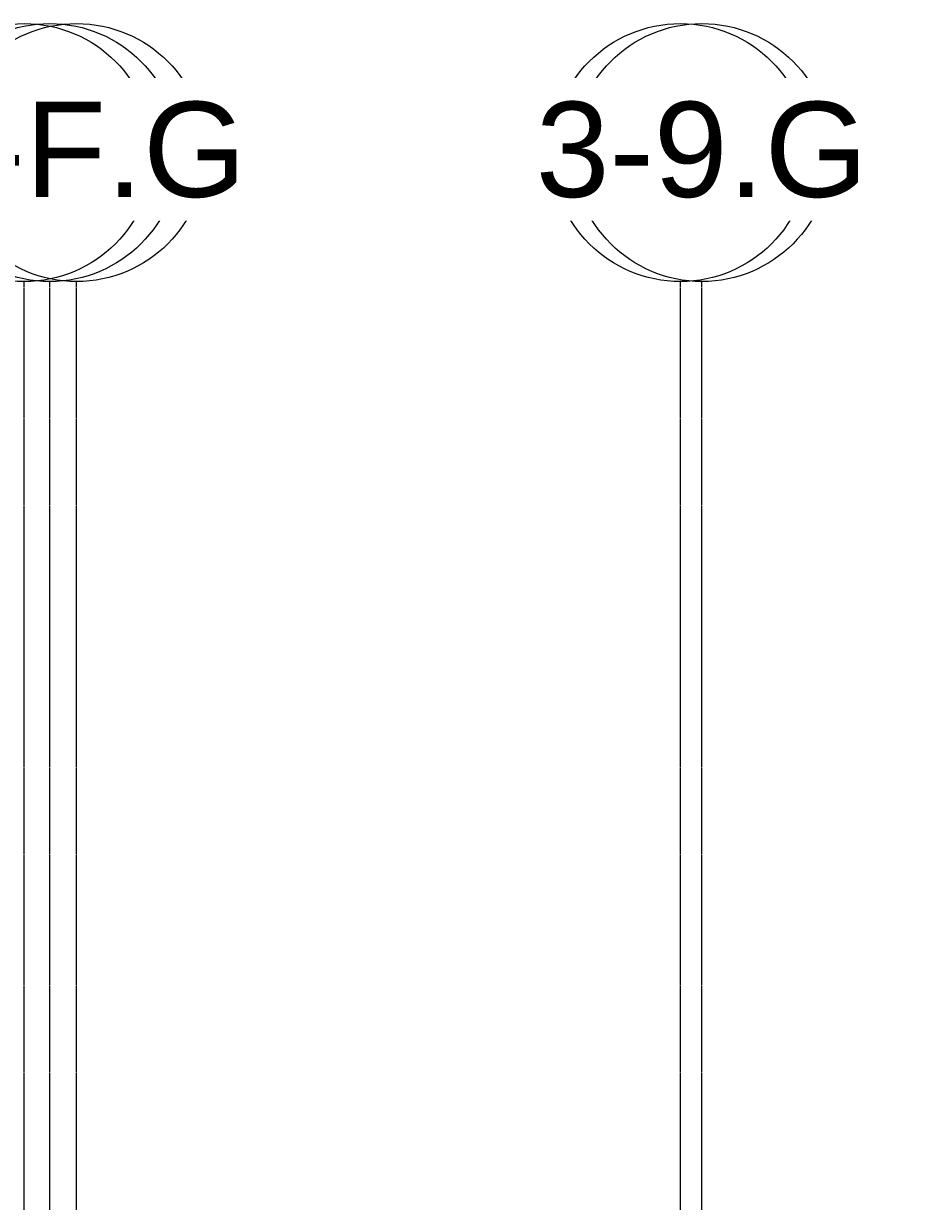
# Model space of a CAD drawing. Header units: inches. Extents: x -23034 to -8288, y -132 to 853.
# Drawn here: x -21144.1 to -20809.1, y 306.3 to 744.7 of the extents above; entities that cross this region are included whole.
import ezdxf

# ---------------------------------------------------------------- set-up
doc = ezdxf.new("R2010")
doc.units = ezdxf.units.IN
doc.header["$MEASUREMENT"] = 0
doc.linetypes.add('Grid Line 1_2_', pattern=[0.875, 0.5, -0.125, 0.125, -0.125])
doc.layers.add('S-GRID', color=1, linetype='Continuous', lineweight=9)
doc.layers.add('S-GRID-IDEN', color=1, linetype='Continuous', lineweight=9)
doc.styles.add('Arial', font='arial.ttf', dxfattribs={"height": 35.407186})

# ---------------------------------------------------------------- blocks, each defined once
blk = doc.blocks.new('Grid - Grid Head - Circle-14747-Section 15')
at = {"layer": 'S-GRID-IDEN'}
blk.add_circle((-21143.8, 696.66), 48, dxfattribs=at)

msp = doc.modelspace()

# ---------------------------------------------------------------- linework, layer by layer
at = {"layer": 'S-GRID', "linetype": 'Grid Line 1_2_'}
for p, q in [((-21143.80281, -132), (-21143.80281, 648.65882)), ((-21134.30281, -132), (-21134.30281, 648.65882)), ((-21124.30281, -132), (-21124.30281, 648.65882)), ((-20899.55281, -132), (-20899.55281, 648.65882)), ((-20891.55281, -132), (-20891.55281, 648.65882))]:
    msp.add_line(p, q, dxfattribs=at)

# ---------------------------------------------------------------- block references
at = {"layer": 'S-GRID-IDEN'}
for p in [(0, 0), (244.25, 0)]:
    msp.add_blockref('Grid - Grid Head - Circle-14747-Section 15', p, dxfattribs=at)

# ---------------------------------------------------------------- next in the draw order: texts
at = {"layer": 'S-GRID-IDEN', "char_height": 35.407186, "width": 85.104, "attachment_point": 2, "line_spacing_factor": 0.938532, "style": 'Arial', "bg_fill": 3, "box_fill_scale": 1.25, "bg_fill_color": 0, "bg_fill_transparency": 0}
for s, insert in [('3-8', (-21143.81204, 715.53256)), ('3-9', (-20899.56204, 715.53256))]:
    msp.add_mtext(s, dxfattribs=dict(at, insert=insert))

# ---------------------------------------------------------------- next in the draw order: block references
at = {"layer": 'S-GRID-IDEN'}
for p in [(9.5, 0), (252.25, 0)]:
    msp.add_blockref('Grid - Grid Head - Circle-14747-Section 15', p, dxfattribs=at)

# ---------------------------------------------------------------- next in the draw order: texts
at = {"layer": 'S-GRID-IDEN', "char_height": 35.407186, "attachment_point": 2, "line_spacing_factor": 0.938532, "style": 'Arial', "bg_fill": 3, "box_fill_scale": 1.25, "bg_fill_color": 0, "bg_fill_transparency": 0}
for s, insert, width in [('1-F', (-21134.31204, 715.53256), 88.128), ('3-9.G', (-20891.56204, 715.53256), 147.312)]:
    msp.add_mtext(s, dxfattribs=dict(at, insert=insert, width=width))

# ---------------------------------------------------------------- next in the draw order: block references
at = {"layer": 'S-GRID-IDEN'}
msp.add_blockref('Grid - Grid Head - Circle-14747-Section 15', (19.5, 0), dxfattribs=at)

# ---------------------------------------------------------------- next in the draw order: texts
at = {"layer": 'S-GRID-IDEN', "insert": (-21124.31204, 715.53256), "char_height": 35.407186, "width": 150.336, "attachment_point": 2, "line_spacing_factor": 0.938532, "style": 'Arial', "bg_fill": 3, "box_fill_scale": 1.25, "bg_fill_color": 0, "bg_fill_transparency": 0}
msp.add_mtext('1-F.G', dxfattribs=at)

doc.saveas('drawing.dxf')
